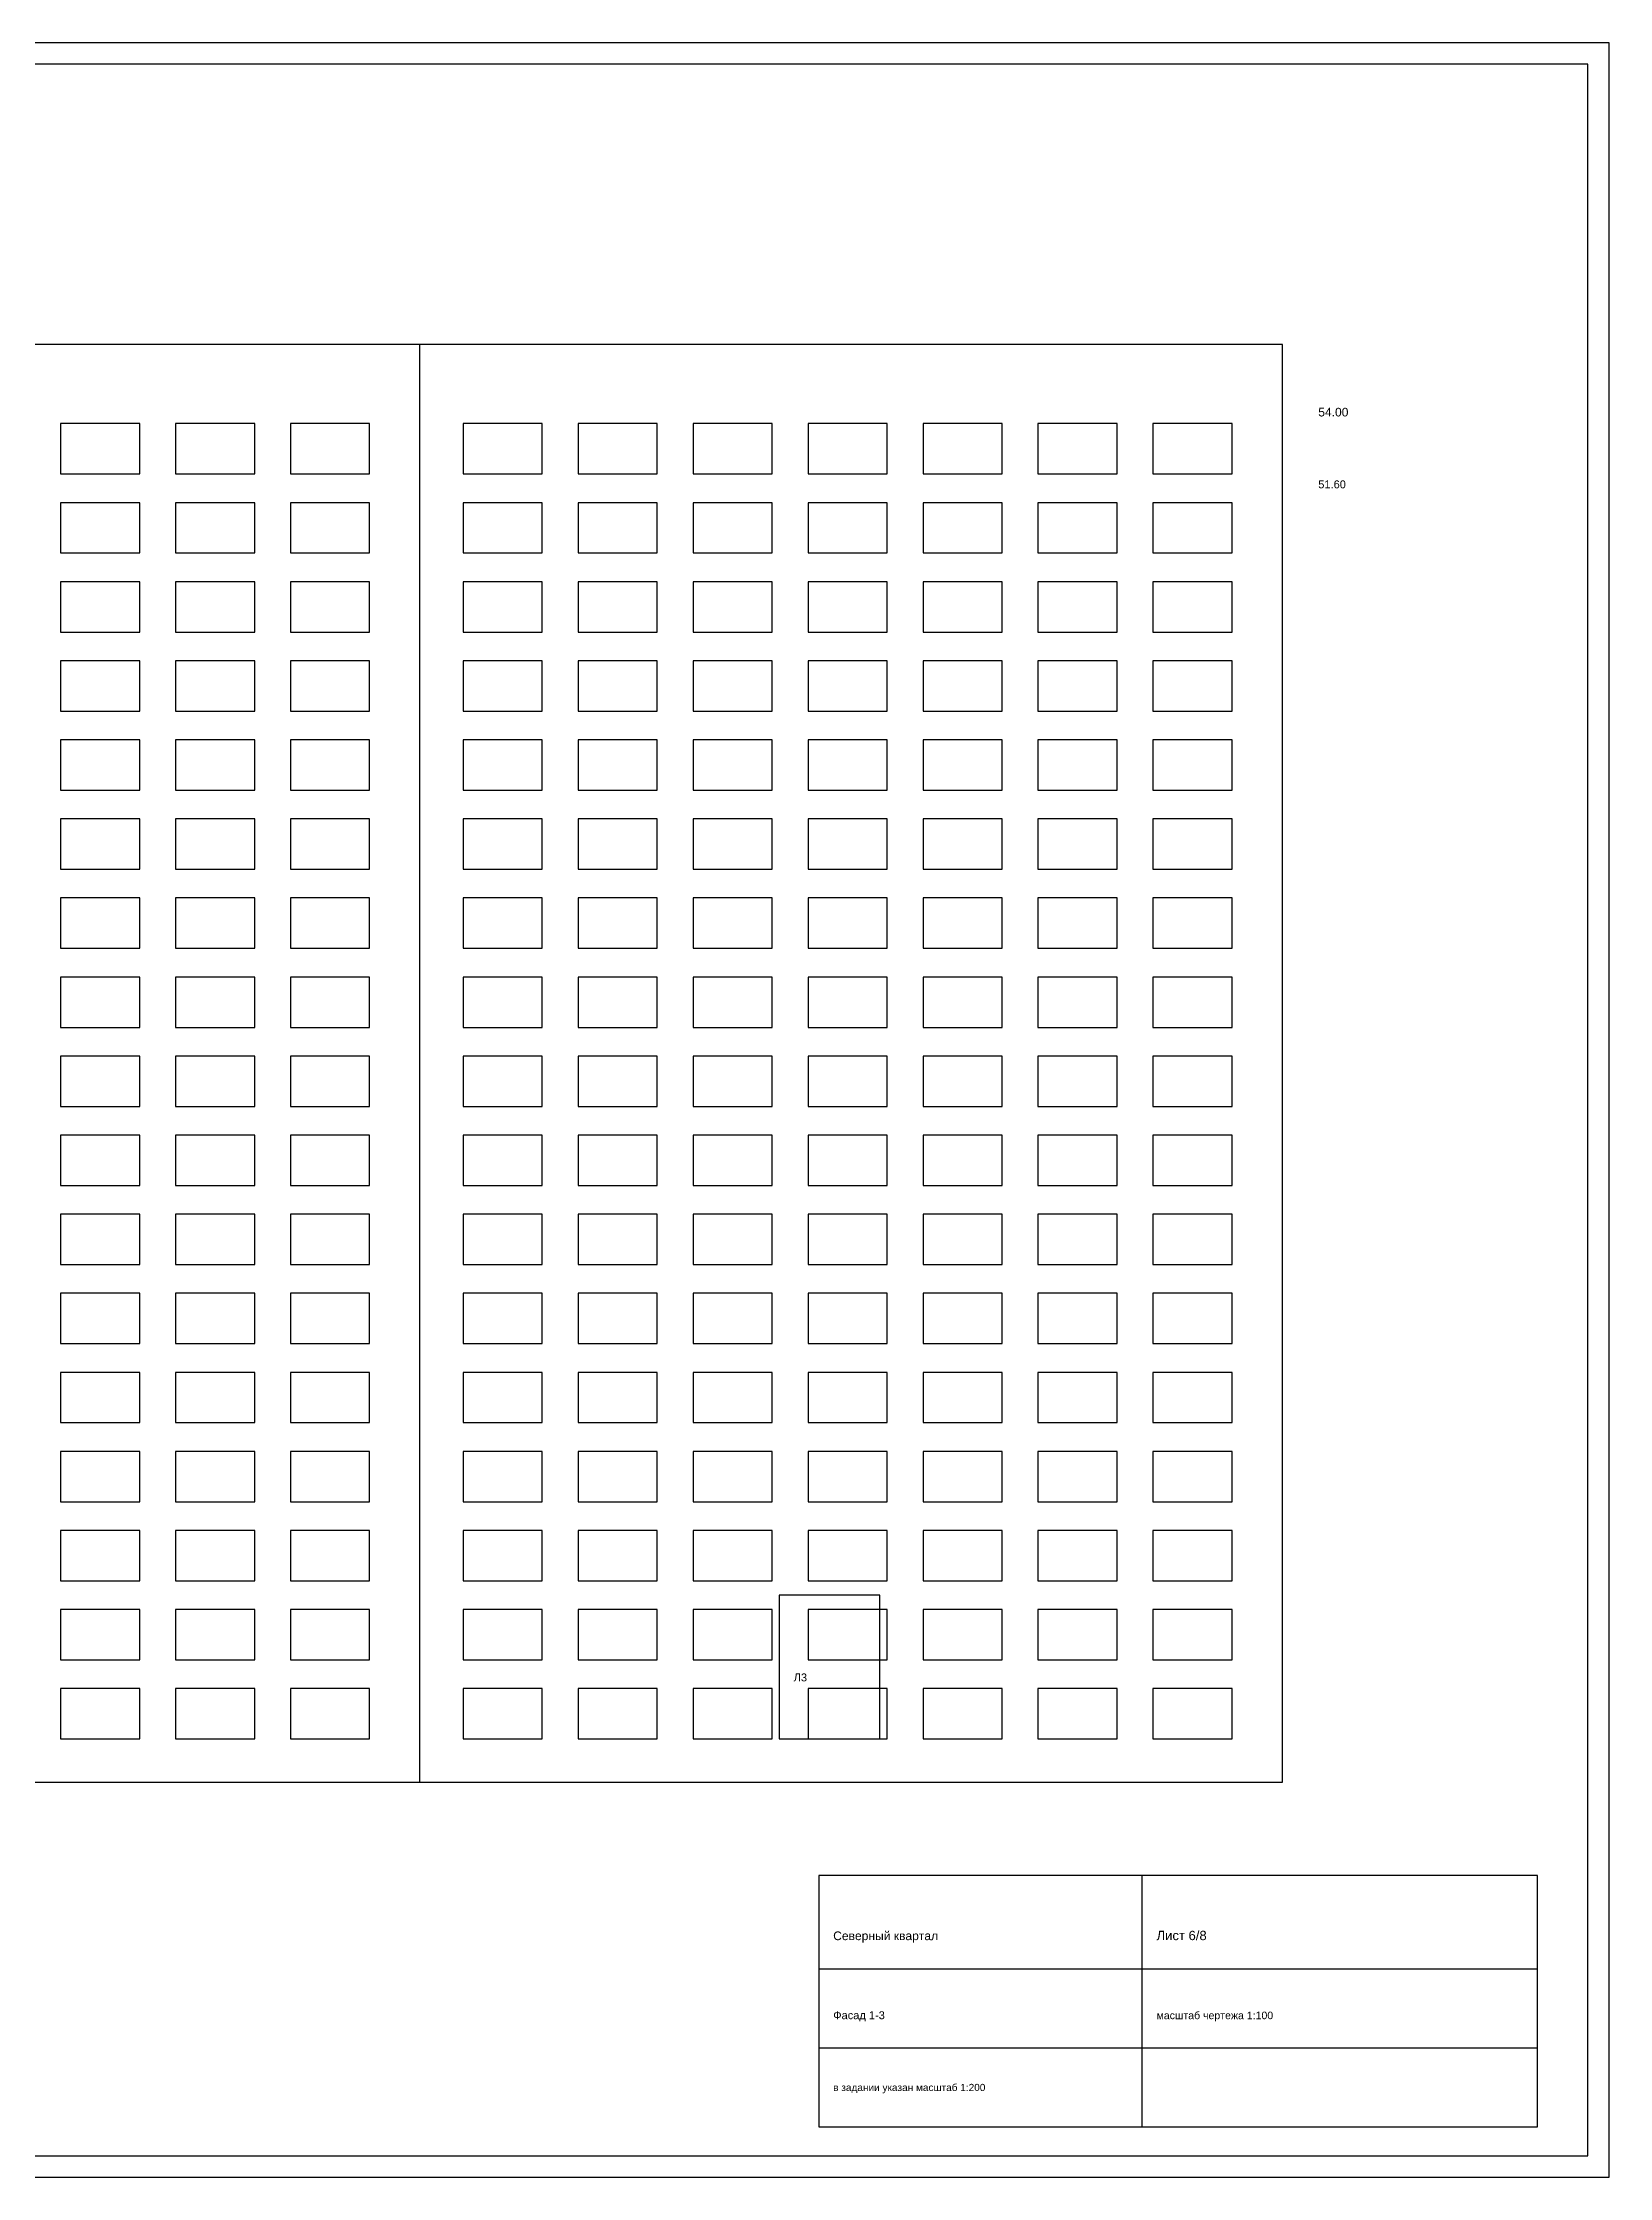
# Model space of a CAD drawing. Header units: millimetres. Extents: x 0 to 7008, y 0 to 594.
# Drawn here: x 4810 to 5246, y 0 to 594 of the extents above; entities that cross this region are included whole.
import ezdxf

# ---------------------------------------------------------------- set-up
doc = ezdxf.new("R2010")
doc.units = ezdxf.units.MM
for name, color, linetype in [('DIM', 3, 'Continuous'), ('GRAPH', 7, 'Continuous'), ('TEXT', 2, 'Continuous')]:
    doc.layers.add(name, color=color, linetype=linetype)
doc.styles.get("Standard").update_dxf_attribs({"font": 'arial.ttf'})

msp = doc.modelspace()

# ---------------------------------------------------------------- linework, layer by layer
at = {"layer": 'GRAPH'}
for p, q in [((5240, 588), (4411, 588)), ((5240, 6), (5240, 588)), ((5155, 510), (4435, 510)), ((4915, 110), (4915, 510)), ((5155, 110), (5155, 510)), ((4837, 488), (4815, 488)), ((4815, 488), (4815, 474)), ((4837, 474), (4837, 488)), ((4869, 488), (4847, 488)), ((4847, 488), (4847, 474)), ((4869, 474), (4869, 488)), ((4901, 488), (4879, 488)), ((4879, 488), (4879, 474)), ((4901, 474), (4901, 488)), ((4949, 488), (4927, 488)), ((4927, 488), (4927, 474)), ((4949, 474), (4949, 488)), ((4981, 488), (4959, 488)), ((4959, 488), (4959, 474)), ((4981, 474), (4981, 488)), ((5013, 488), (4991, 488)), ((4991, 488), (4991, 474)), ((5013, 474), (5013, 488)), ((5045, 488), (5023, 488)), ((5023, 488), (5023, 474)), ((5045, 474), (5045, 488)), ((5077, 488), (5055, 488)), ((5055, 488), (5055, 474)), ((5077, 474), (5077, 488)), ((5109, 488), (5087, 488)), ((5087, 488), (5087, 474)), ((5109, 474), (5109, 488)), ((5141, 488), (5119, 488)), ((5119, 488), (5119, 474)), ((5141, 474), (5141, 488)), ((4815, 474), (4837, 474)), ((4847, 474), (4869, 474)), ((4879, 474), (4901, 474)), ((4927, 474), (4949, 474)), ((4959, 474), (4981, 474)), ((4991, 474), (5013, 474)), ((5023, 474), (5045, 474)), ((5055, 474), (5077, 474)), ((5087, 474), (5109, 474)), ((5119, 474), (5141, 474)), ((4837, 466), (4815, 466)), ((4815, 466), (4815, 452)), ((4837, 452), (4837, 466)), ((4869, 466), (4847, 466)), ((4847, 466), (4847, 452)), ((4869, 452), (4869, 466)), ((4901, 466), (4879, 466)), ((4879, 466), (4879, 452)), ((4901, 452), (4901, 466)), ((4949, 466), (4927, 466)), ((4927, 466), (4927, 452)), ((4949, 452), (4949, 466)), ((4981, 466), (4959, 466)), ((4959, 466), (4959, 452)), ((4981, 452), (4981, 466)), ((5013, 466), (4991, 466)), ((4991, 466), (4991, 452)), ((5013, 452), (5013, 466)), ((5045, 466), (5023, 466)), ((5023, 466), (5023, 452)), ((5045, 452), (5045, 466)), ((5077, 466), (5055, 466)), ((5055, 466), (5055, 452)), ((5077, 452), (5077, 466)), ((5109, 466), (5087, 466)), ((5087, 466), (5087, 452)), ((5109, 452), (5109, 466)), ((5141, 466), (5119, 466)), ((5119, 466), (5119, 452)), ((5141, 452), (5141, 466)), ((4815, 452), (4837, 452)), ((4847, 452), (4869, 452)), ((4879, 452), (4901, 452)), ((4927, 452), (4949, 452)), ((4959, 452), (4981, 452)), ((4991, 452), (5013, 452)), ((5023, 452), (5045, 452)), ((5055, 452), (5077, 452)), ((5087, 452), (5109, 452)), ((5119, 452), (5141, 452)), ((4837, 444), (4815, 444)), ((4815, 444), (4815, 430)), ((4837, 430), (4837, 444)), ((4869, 444), (4847, 444)), ((4847, 444), (4847, 430)), ((4869, 430), (4869, 444)), ((4901, 444), (4879, 444)), ((4879, 444), (4879, 430)), ((4901, 430), (4901, 444)), ((4949, 444), (4927, 444)), ((4927, 444), (4927, 430)), ((4949, 430), (4949, 444)), ((4981, 444), (4959, 444)), ((4959, 444), (4959, 430)), ((4981, 430), (4981, 444)), ((5013, 444), (4991, 444)), ((4991, 444), (4991, 430)), ((5013, 430), (5013, 444)), ((5045, 444), (5023, 444)), ((5023, 444), (5023, 430)), ((5045, 430), (5045, 444)), ((5077, 444), (5055, 444)), ((5055, 444), (5055, 430)), ((5077, 430), (5077, 444)), ((5109, 444), (5087, 444)), ((5087, 444), (5087, 430)), ((5109, 430), (5109, 444)), ((5141, 444), (5119, 444)), ((5119, 444), (5119, 430)), ((5141, 430), (5141, 444)), ((4815, 430), (4837, 430)), ((4847, 430), (4869, 430)), ((4879, 430), (4901, 430)), ((4927, 430), (4949, 430)), ((4959, 430), (4981, 430)), ((4991, 430), (5013, 430)), ((5023, 430), (5045, 430)), ((5055, 430), (5077, 430)), ((5087, 430), (5109, 430)), ((5119, 430), (5141, 430)), ((4837, 422), (4815, 422)), ((4815, 422), (4815, 408)), ((4837, 408), (4837, 422)), ((4869, 422), (4847, 422)), ((4847, 422), (4847, 408)), ((4869, 408), (4869, 422)), ((4901, 422), (4879, 422)), ((4879, 422), (4879, 408)), ((4901, 408), (4901, 422)), ((4949, 422), (4927, 422)), ((4927, 422), (4927, 408)), ((4949, 408), (4949, 422)), ((4981, 422), (4959, 422)), ((4959, 422), (4959, 408)), ((4981, 408), (4981, 422)), ((5013, 422), (4991, 422)), ((4991, 422), (4991, 408)), ((5013, 408), (5013, 422)), ((5045, 422), (5023, 422)), ((5023, 422), (5023, 408)), ((5045, 408), (5045, 422)), ((5077, 422), (5055, 422)), ((5055, 422), (5055, 408)), ((5077, 408), (5077, 422)), ((5109, 422), (5087, 422)), ((5087, 422), (5087, 408)), ((5109, 408), (5109, 422)), ((5141, 422), (5119, 422)), ((5119, 422), (5119, 408)), ((5141, 408), (5141, 422)), ((4815, 408), (4837, 408)), ((4847, 408), (4869, 408)), ((4879, 408), (4901, 408)), ((4927, 408), (4949, 408)), ((4959, 408), (4981, 408)), ((4991, 408), (5013, 408)), ((5023, 408), (5045, 408)), ((5055, 408), (5077, 408)), ((5087, 408), (5109, 408)), ((5119, 408), (5141, 408)), ((4837, 400), (4815, 400)), ((4815, 400), (4815, 386)), ((4837, 386), (4837, 400)), ((4869, 400), (4847, 400)), ((4847, 400), (4847, 386)), ((4869, 386), (4869, 400)), ((4901, 400), (4879, 400)), ((4879, 400), (4879, 386)), ((4901, 386), (4901, 400)), ((4949, 400), (4927, 400)), ((4927, 400), (4927, 386)), ((4949, 386), (4949, 400)), ((4981, 400), (4959, 400)), ((4959, 400), (4959, 386)), ((4981, 386), (4981, 400)), ((5013, 400), (4991, 400)), ((4991, 400), (4991, 386)), ((5013, 386), (5013, 400)), ((5045, 400), (5023, 400)), ((5023, 400), (5023, 386)), ((5045, 386), (5045, 400)), ((5077, 400), (5055, 400)), ((5055, 400), (5055, 386)), ((5077, 386), (5077, 400)), ((5109, 400), (5087, 400)), ((5087, 400), (5087, 386)), ((5109, 386), (5109, 400)), ((5141, 400), (5119, 400)), ((5119, 400), (5119, 386)), ((5141, 386), (5141, 400)), ((4815, 386), (4837, 386)), ((4847, 386), (4869, 386)), ((4879, 386), (4901, 386)), ((4927, 386), (4949, 386)), ((4959, 386), (4981, 386)), ((4991, 386), (5013, 386)), ((5023, 386), (5045, 386)), ((5055, 386), (5077, 386)), ((5087, 386), (5109, 386)), ((5119, 386), (5141, 386)), ((4837, 378), (4815, 378)), ((4815, 378), (4815, 364)), ((4837, 364), (4837, 378)), ((4869, 378), (4847, 378)), ((4847, 378), (4847, 364)), ((4869, 364), (4869, 378)), ((4901, 378), (4879, 378)), ((4879, 378), (4879, 364)), ((4901, 364), (4901, 378)), ((4949, 378), (4927, 378)), ((4927, 378), (4927, 364)), ((4949, 364), (4949, 378)), ((4981, 378), (4959, 378)), ((4959, 378), (4959, 364)), ((4981, 364), (4981, 378)), ((5013, 378), (4991, 378)), ((4991, 378), (4991, 364)), ((5013, 364), (5013, 378)), ((5045, 378), (5023, 378)), ((5023, 378), (5023, 364)), ((5045, 364), (5045, 378)), ((5077, 378), (5055, 378)), ((5055, 378), (5055, 364)), ((5077, 364), (5077, 378)), ((5109, 378), (5087, 378)), ((5087, 378), (5087, 364)), ((5109, 364), (5109, 378)), ((5141, 378), (5119, 378)), ((5119, 378), (5119, 364)), ((5141, 364), (5141, 378)), ((4815, 364), (4837, 364)), ((4847, 364), (4869, 364)), ((4879, 364), (4901, 364)), ((4927, 364), (4949, 364)), ((4959, 364), (4981, 364)), ((4991, 364), (5013, 364)), ((5023, 364), (5045, 364)), ((5055, 364), (5077, 364)), ((5087, 364), (5109, 364)), ((5119, 364), (5141, 364)), ((4837, 356), (4815, 356)), ((4815, 356), (4815, 342)), ((4837, 342), (4837, 356)), ((4869, 356), (4847, 356)), ((4847, 356), (4847, 342)), ((4869, 342), (4869, 356)), ((4901, 356), (4879, 356)), ((4879, 356), (4879, 342)), ((4901, 342), (4901, 356)), ((4949, 356), (4927, 356)), ((4927, 356), (4927, 342)), ((4949, 342), (4949, 356)), ((4981, 356), (4959, 356)), ((4959, 356), (4959, 342)), ((4981, 342), (4981, 356)), ((5013, 356), (4991, 356)), ((4991, 356), (4991, 342)), ((5013, 342), (5013, 356)), ((5045, 356), (5023, 356)), ((5023, 356), (5023, 342)), ((5045, 342), (5045, 356)), ((5077, 356), (5055, 356)), ((5055, 356), (5055, 342)), ((5077, 342), (5077, 356)), ((5109, 356), (5087, 356)), ((5087, 356), (5087, 342)), ((5109, 342), (5109, 356)), ((5141, 356), (5119, 356)), ((5119, 356), (5119, 342)), ((5141, 342), (5141, 356)), ((4815, 342), (4837, 342)), ((4847, 342), (4869, 342)), ((4879, 342), (4901, 342)), ((4927, 342), (4949, 342)), ((4959, 342), (4981, 342)), ((4991, 342), (5013, 342)), ((5023, 342), (5045, 342)), ((5055, 342), (5077, 342)), ((5087, 342), (5109, 342)), ((5119, 342), (5141, 342)), ((4837, 334), (4815, 334)), ((4815, 334), (4815, 320)), ((4837, 320), (4837, 334)), ((4869, 334), (4847, 334)), ((4847, 334), (4847, 320)), ((4869, 320), (4869, 334)), ((4901, 334), (4879, 334)), ((4879, 334), (4879, 320)), ((4901, 320), (4901, 334)), ((4949, 334), (4927, 334)), ((4927, 334), (4927, 320)), ((4949, 320), (4949, 334)), ((4981, 334), (4959, 334)), ((4959, 334), (4959, 320)), ((4981, 320), (4981, 334)), ((5013, 334), (4991, 334)), ((4991, 334), (4991, 320)), ((5013, 320), (5013, 334)), ((5045, 334), (5023, 334)), ((5023, 334), (5023, 320)), ((5045, 320), (5045, 334)), ((5077, 334), (5055, 334)), ((5055, 334), (5055, 320)), ((5077, 320), (5077, 334)), ((5109, 334), (5087, 334)), ((5087, 334), (5087, 320)), ((5109, 320), (5109, 334)), ((5141, 334), (5119, 334)), ((5119, 334), (5119, 320)), ((5141, 320), (5141, 334)), ((4815, 320), (4837, 320)), ((4847, 320), (4869, 320)), ((4879, 320), (4901, 320)), ((4927, 320), (4949, 320)), ((4959, 320), (4981, 320)), ((4991, 320), (5013, 320)), ((5023, 320), (5045, 320)), ((5055, 320), (5077, 320)), ((5087, 320), (5109, 320)), ((5119, 320), (5141, 320)), ((4837, 312), (4815, 312)), ((4815, 312), (4815, 298)), ((4837, 298), (4837, 312)), ((4869, 312), (4847, 312)), ((4847, 312), (4847, 298)), ((4869, 298), (4869, 312)), ((4901, 312), (4879, 312)), ((4879, 312), (4879, 298)), ((4901, 298), (4901, 312)), ((4949, 312), (4927, 312)), ((4927, 312), (4927, 298)), ((4949, 298), (4949, 312)), ((4981, 312), (4959, 312)), ((4959, 312), (4959, 298)), ((4981, 298), (4981, 312)), ((5013, 312), (4991, 312)), ((4991, 312), (4991, 298)), ((5013, 298), (5013, 312)), ((5045, 312), (5023, 312)), ((5023, 312), (5023, 298)), ((5045, 298), (5045, 312)), ((5077, 312), (5055, 312)), ((5055, 312), (5055, 298)), ((5077, 298), (5077, 312)), ((5109, 312), (5087, 312)), ((5087, 312), (5087, 298)), ((5109, 298), (5109, 312)), ((5141, 312), (5119, 312)), ((5119, 312), (5119, 298)), ((5141, 298), (5141, 312)), ((4815, 298), (4837, 298)), ((4847, 298), (4869, 298)), ((4879, 298), (4901, 298)), ((4927, 298), (4949, 298)), ((4959, 298), (4981, 298)), ((4991, 298), (5013, 298)), ((5023, 298), (5045, 298)), ((5055, 298), (5077, 298)), ((5087, 298), (5109, 298)), ((5119, 298), (5141, 298)), ((4837, 290), (4815, 290)), ((4815, 290), (4815, 276)), ((4837, 276), (4837, 290)), ((4869, 290), (4847, 290)), ((4847, 290), (4847, 276)), ((4869, 276), (4869, 290)), ((4901, 290), (4879, 290)), ((4879, 290), (4879, 276)), ((4901, 276), (4901, 290)), ((4949, 290), (4927, 290)), ((4927, 290), (4927, 276)), ((4949, 276), (4949, 290)), ((4981, 290), (4959, 290)), ((4959, 290), (4959, 276)), ((4981, 276), (4981, 290)), ((5013, 290), (4991, 290)), ((4991, 290), (4991, 276)), ((5013, 276), (5013, 290)), ((5045, 290), (5023, 290)), ((5023, 290), (5023, 276)), ((5045, 276), (5045, 290)), ((5077, 290), (5055, 290)), ((5055, 290), (5055, 276)), ((5077, 276), (5077, 290)), ((5109, 290), (5087, 290)), ((5087, 290), (5087, 276)), ((5109, 276), (5109, 290)), ((5141, 290), (5119, 290)), ((5119, 290), (5119, 276)), ((5141, 276), (5141, 290)), ((4815, 276), (4837, 276)), ((4847, 276), (4869, 276)), ((4879, 276), (4901, 276)), ((4927, 276), (4949, 276)), ((4959, 276), (4981, 276)), ((4991, 276), (5013, 276)), ((5023, 276), (5045, 276)), ((5055, 276), (5077, 276)), ((5087, 276), (5109, 276)), ((5119, 276), (5141, 276)), ((4837, 268), (4815, 268)), ((4815, 268), (4815, 254)), ((4837, 254), (4837, 268)), ((4869, 268), (4847, 268)), ((4847, 268), (4847, 254)), ((4869, 254), (4869, 268)), ((4901, 268), (4879, 268)), ((4879, 268), (4879, 254)), ((4901, 254), (4901, 268)), ((4949, 268), (4927, 268)), ((4927, 268), (4927, 254)), ((4949, 254), (4949, 268)), ((4981, 268), (4959, 268)), ((4959, 268), (4959, 254)), ((4981, 254), (4981, 268)), ((5013, 268), (4991, 268)), ((4991, 268), (4991, 254)), ((5013, 254), (5013, 268)), ((5045, 268), (5023, 268)), ((5023, 268), (5023, 254)), ((5045, 254), (5045, 268)), ((5077, 268), (5055, 268)), ((5055, 268), (5055, 254)), ((5077, 254), (5077, 268)), ((5109, 268), (5087, 268)), ((5087, 268), (5087, 254)), ((5109, 254), (5109, 268)), ((5141, 268), (5119, 268)), ((5119, 268), (5119, 254)), ((5141, 254), (5141, 268)), ((4815, 254), (4837, 254)), ((4847, 254), (4869, 254)), ((4879, 254), (4901, 254)), ((4927, 254), (4949, 254)), ((4959, 254), (4981, 254)), ((4991, 254), (5013, 254)), ((5023, 254), (5045, 254)), ((5055, 254), (5077, 254)), ((5087, 254), (5109, 254)), ((5119, 254), (5141, 254)), ((4837, 246), (4815, 246)), ((4815, 246), (4815, 232)), ((4837, 232), (4837, 246)), ((4869, 246), (4847, 246)), ((4847, 246), (4847, 232)), ((4869, 232), (4869, 246)), ((4901, 246), (4879, 246)), ((4879, 246), (4879, 232)), ((4901, 232), (4901, 246)), ((4949, 246), (4927, 246)), ((4927, 246), (4927, 232)), ((4949, 232), (4949, 246)), ((4981, 246), (4959, 246)), ((4959, 246), (4959, 232)), ((4981, 232), (4981, 246)), ((5013, 246), (4991, 246)), ((4991, 246), (4991, 232)), ((5013, 232), (5013, 246)), ((5045, 246), (5023, 246)), ((5023, 246), (5023, 232)), ((5045, 232), (5045, 246)), ((5077, 246), (5055, 246)), ((5055, 246), (5055, 232)), ((5077, 232), (5077, 246)), ((5109, 246), (5087, 246)), ((5087, 246), (5087, 232)), ((5109, 232), (5109, 246)), ((5141, 246), (5119, 246)), ((5119, 246), (5119, 232)), ((5141, 232), (5141, 246)), ((4815, 232), (4837, 232)), ((4847, 232), (4869, 232)), ((4879, 232), (4901, 232)), ((4927, 232), (4949, 232)), ((4959, 232), (4981, 232)), ((4991, 232), (5013, 232)), ((5023, 232), (5045, 232)), ((5055, 232), (5077, 232)), ((5087, 232), (5109, 232)), ((5119, 232), (5141, 232)), ((4837, 224), (4815, 224)), ((4815, 224), (4815, 210)), ((4837, 210), (4837, 224)), ((4869, 224), (4847, 224)), ((4847, 224), (4847, 210)), ((4869, 210), (4869, 224)), ((4901, 224), (4879, 224)), ((4879, 224), (4879, 210)), ((4901, 210), (4901, 224)), ((4949, 224), (4927, 224)), ((4927, 224), (4927, 210)), ((4949, 210), (4949, 224)), ((4981, 224), (4959, 224)), ((4959, 224), (4959, 210)), ((4981, 210), (4981, 224)), ((5013, 224), (4991, 224)), ((4991, 224), (4991, 210)), ((5013, 210), (5013, 224)), ((5045, 224), (5023, 224)), ((5023, 224), (5023, 210)), ((5045, 210), (5045, 224)), ((5077, 224), (5055, 224)), ((5055, 224), (5055, 210)), ((5077, 210), (5077, 224)), ((5109, 224), (5087, 224)), ((5087, 224), (5087, 210)), ((5109, 210), (5109, 224)), ((5141, 224), (5119, 224)), ((5119, 224), (5119, 210)), ((5141, 210), (5141, 224)), ((4815, 210), (4837, 210)), ((4847, 210), (4869, 210)), ((4879, 210), (4901, 210)), ((4927, 210), (4949, 210)), ((4959, 210), (4981, 210)), ((4991, 210), (5013, 210)), ((5023, 210), (5045, 210)), ((5055, 210), (5077, 210)), ((5087, 210), (5109, 210)), ((5119, 210), (5141, 210)), ((4837, 202), (4815, 202)), ((4815, 202), (4815, 188)), ((4837, 188), (4837, 202)), ((4869, 202), (4847, 202)), ((4847, 202), (4847, 188)), ((4869, 188), (4869, 202)), ((4901, 202), (4879, 202)), ((4879, 202), (4879, 188)), ((4901, 188), (4901, 202)), ((4949, 202), (4927, 202)), ((4927, 202), (4927, 188)), ((4949, 188), (4949, 202)), ((4981, 202), (4959, 202)), ((4959, 202), (4959, 188)), ((4981, 188), (4981, 202)), ((5013, 202), (4991, 202)), ((4991, 202), (4991, 188)), ((5013, 188), (5013, 202)), ((5045, 202), (5023, 202)), ((5023, 202), (5023, 188)), ((5045, 188), (5045, 202)), ((5077, 202), (5055, 202)), ((5055, 202), (5055, 188)), ((5077, 188), (5077, 202)), ((5109, 202), (5087, 202)), ((5087, 202), (5087, 188)), ((5109, 188), (5109, 202)), ((5141, 202), (5119, 202)), ((5119, 202), (5119, 188)), ((5141, 188), (5141, 202)), ((4815, 188), (4837, 188)), ((4847, 188), (4869, 188)), ((4879, 188), (4901, 188)), ((4927, 188), (4949, 188)), ((4959, 188), (4981, 188)), ((4991, 188), (5013, 188)), ((5023, 188), (5045, 188)), ((5055, 188), (5077, 188)), ((5087, 188), (5109, 188)), ((5119, 188), (5141, 188)), ((4837, 180), (4815, 180)), ((4815, 180), (4815, 166)), ((4837, 166), (4837, 180)), ((4869, 180), (4847, 180)), ((4847, 180), (4847, 166)), ((4869, 166), (4869, 180)), ((4901, 180), (4879, 180)), ((4879, 180), (4879, 166)), ((4901, 166), (4901, 180)), ((4949, 180), (4927, 180)), ((4927, 180), (4927, 166)), ((4949, 166), (4949, 180)), ((4981, 180), (4959, 180)), ((4959, 180), (4959, 166)), ((4981, 166), (4981, 180)), ((5013, 180), (4991, 180)), ((4991, 180), (4991, 166)), ((5013, 166), (5013, 180)), ((5045, 180), (5023, 180)), ((5023, 180), (5023, 166)), ((5045, 166), (5045, 180)), ((5077, 180), (5055, 180)), ((5055, 180), (5055, 166)), ((5077, 166), (5077, 180)), ((5109, 180), (5087, 180)), ((5087, 180), (5087, 166)), ((5109, 166), (5109, 180)), ((5141, 180), (5119, 180)), ((5119, 180), (5119, 166)), ((5141, 166), (5141, 180)), ((4815, 166), (4837, 166)), ((4847, 166), (4869, 166)), ((4879, 166), (4901, 166)), ((4927, 166), (4949, 166)), ((4959, 166), (4981, 166)), ((4991, 166), (5013, 166)), ((5043, 162), (5015, 162)), ((5015, 162), (5015, 122)), ((5023, 166), (5045, 166)), ((5043, 122), (5043, 162)), ((5055, 166), (5077, 166)), ((5087, 166), (5109, 166)), ((5119, 166), (5141, 166)), ((4837, 158), (4815, 158)), ((4815, 158), (4815, 144)), ((4837, 144), (4837, 158)), ((4869, 158), (4847, 158)), ((4847, 158), (4847, 144)), ((4869, 144), (4869, 158)), ((4901, 158), (4879, 158)), ((4879, 158), (4879, 144)), ((4901, 144), (4901, 158)), ((4949, 158), (4927, 158)), ((4927, 158), (4927, 144)), ((4949, 144), (4949, 158)), ((4981, 158), (4959, 158)), ((4959, 158), (4959, 144)), ((4981, 144), (4981, 158)), ((5013, 158), (4991, 158)), ((4991, 158), (4991, 144)), ((5013, 144), (5013, 158)), ((5045, 158), (5023, 158)), ((5023, 158), (5023, 144)), ((5045, 144), (5045, 158)), ((5077, 158), (5055, 158)), ((5055, 158), (5055, 144)), ((5077, 144), (5077, 158)), ((5109, 158), (5087, 158)), ((5087, 158), (5087, 144)), ((5109, 144), (5109, 158)), ((5141, 158), (5119, 158)), ((5119, 158), (5119, 144)), ((5141, 144), (5141, 158)), ((4815, 144), (4837, 144)), ((4847, 144), (4869, 144)), ((4879, 144), (4901, 144)), ((4927, 144), (4949, 144)), ((4959, 144), (4981, 144)), ((4991, 144), (5013, 144)), ((5023, 144), (5045, 144)), ((5055, 144), (5077, 144)), ((5087, 144), (5109, 144)), ((5119, 144), (5141, 144)), ((4837, 136), (4815, 136)), ((4815, 136), (4815, 122)), ((4837, 122), (4837, 136)), ((4869, 136), (4847, 136)), ((4847, 136), (4847, 122)), ((4869, 122), (4869, 136)), ((4901, 136), (4879, 136)), ((4879, 136), (4879, 122)), ((4901, 122), (4901, 136)), ((4949, 136), (4927, 136)), ((4927, 136), (4927, 122)), ((4949, 122), (4949, 136)), ((4981, 136), (4959, 136)), ((4959, 136), (4959, 122)), ((4981, 122), (4981, 136)), ((5013, 136), (4991, 136)), ((4991, 136), (4991, 122)), ((5013, 122), (5013, 136)), ((5045, 136), (5023, 136)), ((5023, 136), (5023, 122)), ((5045, 122), (5045, 136)), ((5077, 136), (5055, 136)), ((5055, 136), (5055, 122)), ((5077, 122), (5077, 136)), ((5109, 136), (5087, 136)), ((5087, 136), (5087, 122)), ((5109, 122), (5109, 136)), ((5141, 136), (5119, 136)), ((5119, 136), (5119, 122)), ((5141, 122), (5141, 136)), ((4815, 122), (4837, 122)), ((4847, 122), (4869, 122)), ((4879, 122), (4901, 122)), ((4927, 122), (4949, 122)), ((4959, 122), (4981, 122)), ((4991, 122), (5013, 122)), ((5015, 122), (5043, 122)), ((5023, 122), (5045, 122)), ((5055, 122), (5077, 122)), ((5087, 122), (5109, 122)), ((5119, 122), (5141, 122)), ((4435, 110), (5155, 110)), ((5226, 84), (5026, 84)), ((5026, 84), (5026, 14)), ((5116, 14), (5116, 84)), ((5226, 14), (5226, 84)), ((5026, 58), (5226, 58)), ((5026, 36), (5226, 36)), ((5026, 14), (5226, 14)), ((4411, 6), (5240, 6))]:
    msp.add_line(p, q, dxfattribs=at)
msp.add_lwpolyline([(4405, 0), (5246, 0), (5246, 594), (4405, 594)], close=True, dxfattribs=at)

# ---------------------------------------------------------------- texts
at = {"layer": 'DIM'}
for s, height, p in [('54.00', 2.4, (5165, 490)), ('51.60', 2.2, (5165, 470))]:
    msp.add_text(s, height=height, dxfattribs=at).set_placement(p)
at = {"layer": 'TEXT'}
for s, height, p in [('Л3', 2.2, (5019, 138)), ('Северный квартал', 2.4, (5030, 66)), ('Лист 6/8', 2.6, (5120, 66)), ('Фасад 1-3', 2.2, (5030, 44)), ('масштаб чертежа 1:100', 2.1, (5120, 44)), ('в задании указан масштаб 1:200', 2, (5030, 24))]:
    msp.add_text(s, height=height, dxfattribs=at).set_placement(p)

doc.saveas('drawing.dxf')
